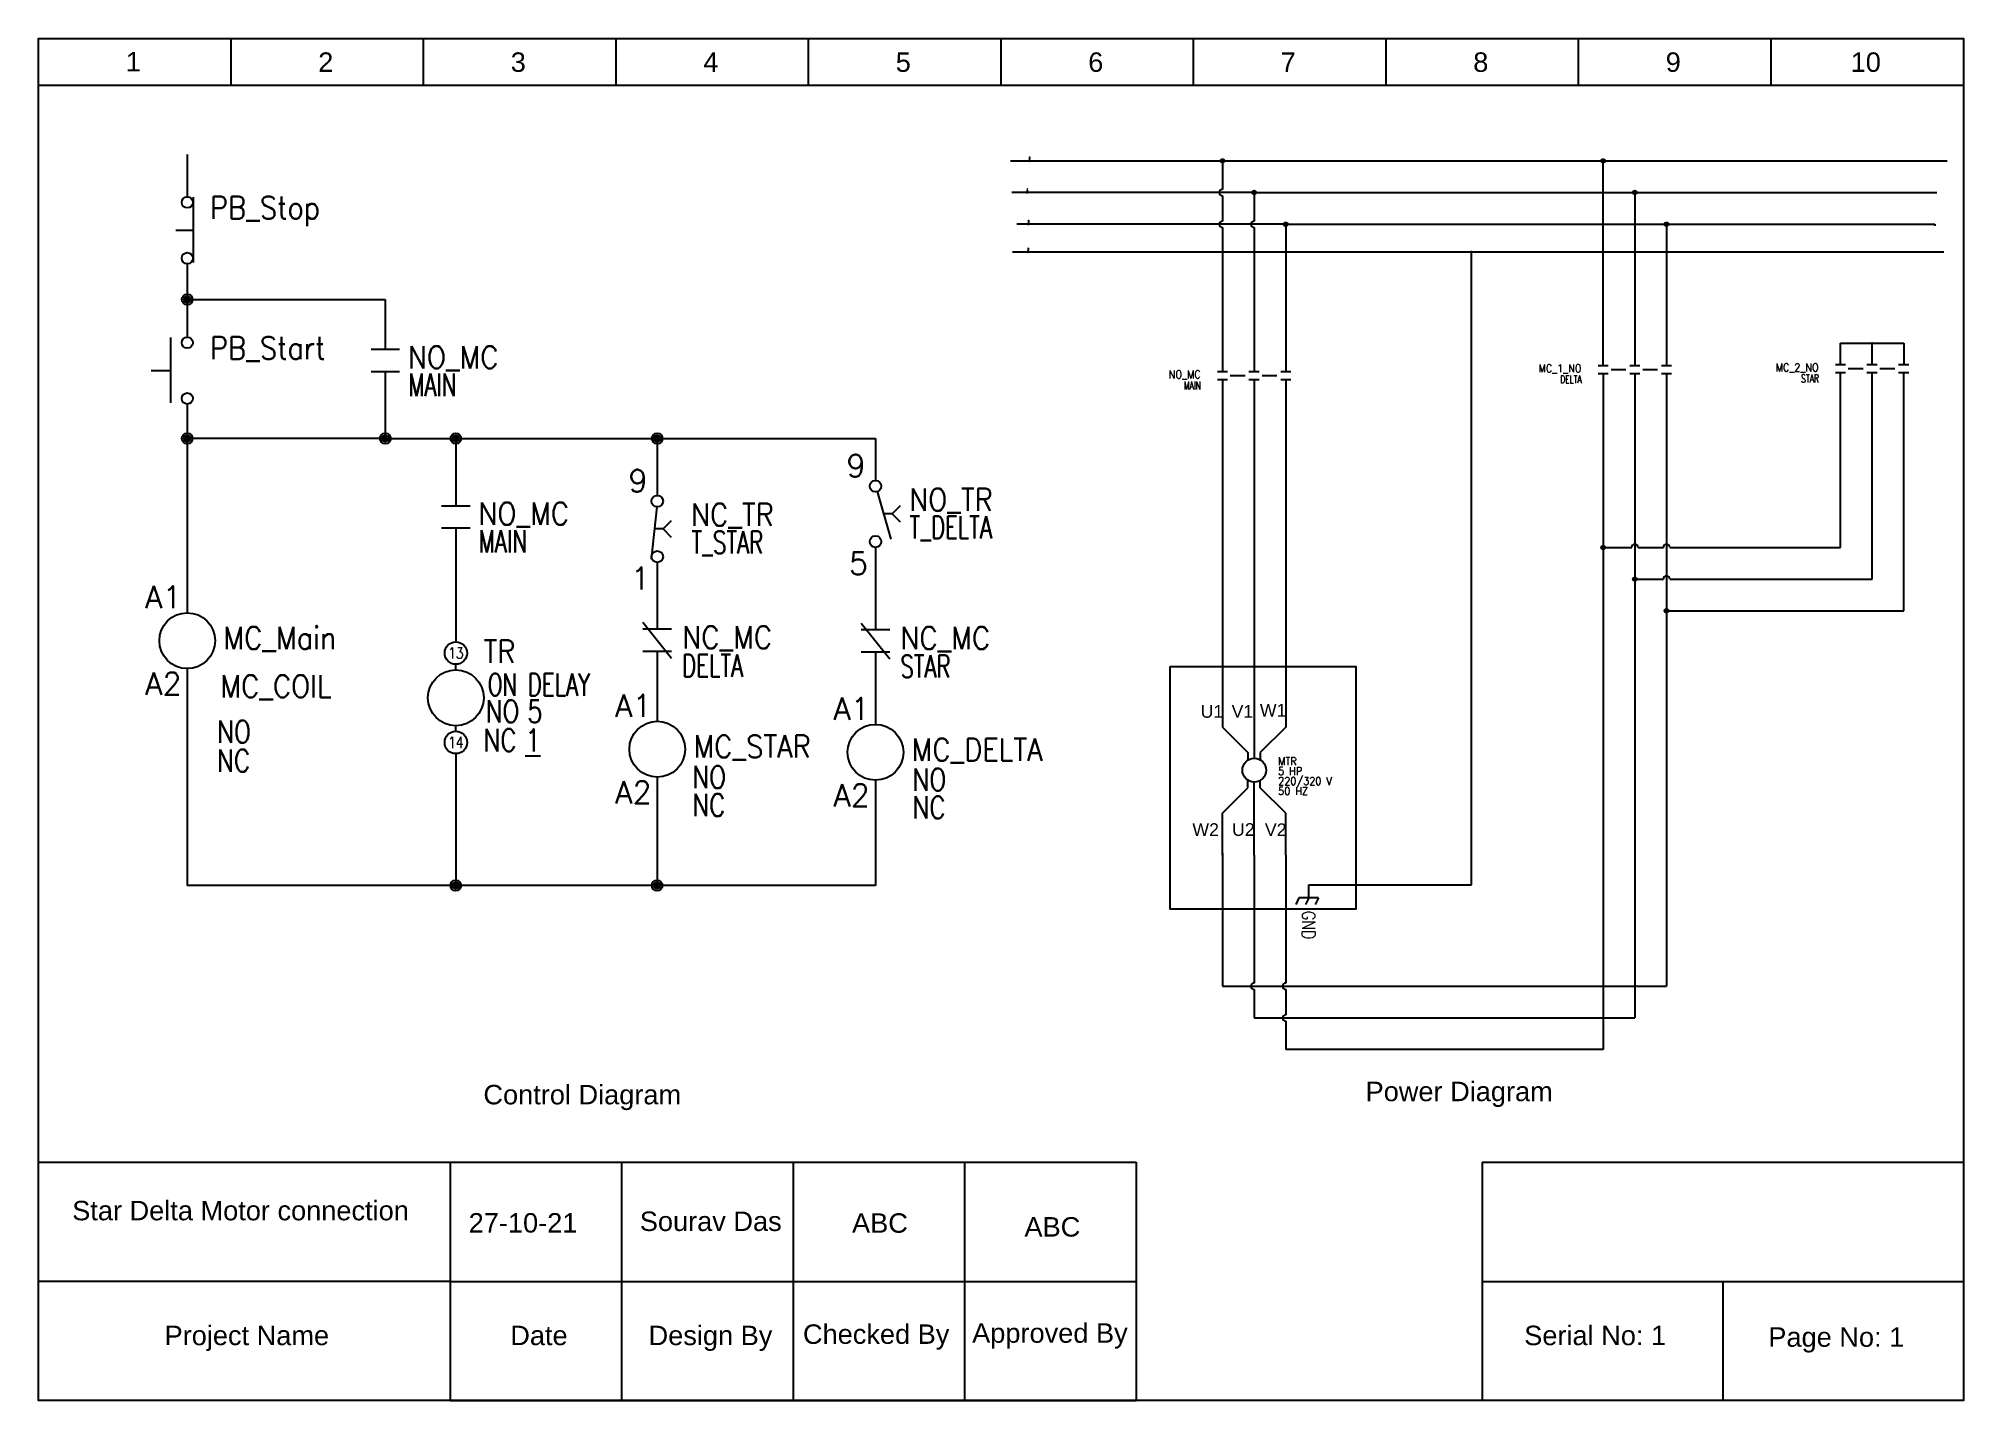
# Model space of a CAD drawing. Header units: inches. Extents: x 0 to 297, y 0 to 210.
import ezdxf
from ezdxf.enums import TextEntityAlignment as Align

# ---------------------------------------------------------------- set-up
doc = ezdxf.new("R2010")
doc.units = ezdxf.units.IN
doc.header["$MEASUREMENT"] = 0
for name, color, linetype in [('DESC', 150, 'Continuous'), ('DESCCHILD', 20, 'Continuous'), ('LINK', 9, 'Continuous'), ('MISC', 7, 'Continuous'), ('SYMS', 7, 'Continuous'), ('TAGFIXED', 7, 'Continuous'), ('TAGS', 150, 'Continuous'), ('TERMS', 123, 'Continuous'), ('WIREFIXED', 7, 'Continuous'), ('WIRES', 7, 'Continuous'), ('XREF', 7, 'Continuous'), ('XREFCHILD', 134, 'Continuous')]:
    doc.layers.add(name, color=color, linetype=linetype)
doc.styles.get("Standard").update_dxf_attribs({"font": 'arial.ttf'})
doc.styles.add('WD', font='romans.shx')

# ---------------------------------------------------------------- blocks, each defined once
blk = doc.blocks.new('WDDOT')
for radius in [0.03, 0.0187, 0.00929]:
    blk.add_circle((0, 0), radius)
blk = doc.blocks.new('VMS21')
for p, q in [((-0.08, 0.062), (0.08, 0.062)), ((-0.08, -0.062), (0.08, -0.062))]:
    blk.add_line(p, q)
at = {"style": 'WD'}
for tag, width, p in [('INST', 0.7, (-0.344, 0.312)), ('TAG2', 0.9, (-0.342, -0.045)), ('LOC', 0.7, (-0.344, 0.125)), ('DESC1', 0.7, (-0.34, -0.406)), ('XREF', 0.7, (-0.34, -0.219)), ('DESC2', 0.7, (-0.34, -0.594)), ('DESC3', 0.7, (-0.34, -0.781))]:
    blk.add_attdef(tag, text='', height=0.125, dxfattribs=dict(at, width=width)).set_placement(p, align=Align.RIGHT)
at = {"style": 'WD', "width": 0.9, "flags": 8}
blk.add_attdef('TERM01', text='', height=0.125, dxfattribs=at).set_placement((-0.031, 0.125), align=Align.RIGHT)
at = {"style": 'WD'}
for tag, p, height, flags in [('FAMILY', (-0.181, 0.003), 0.01, 9), ('X2TERM01', (0, 0.062), 0.0125, 1), ('CONTACT', (-0.181, -0.014), 0.01, 1), ('X8TERM02', (0, -0.062), 0.0125, 1)]:
    blk.add_attdef(tag, p, '', height=height, dxfattribs=dict(at, flags=flags))
for tag, p in [('X4LINK', (-0.141, 0)), ('X1LINK', (0.125, 0))]:
    blk.add_attdef(tag, p, '', height=0.01, dxfattribs=at)
at = {"style": 'WD', "width": 0.9, "flags": 8}
blk.add_attdef('TERM02', text='', height=0.125, dxfattribs=at).set_placement((-0.031, -0.125), align=Align.TOP_RIGHT)
blk = doc.blocks.new('HMO13')
blk.add_circle((0, 0), 0.188)
at = {"style": 'WD'}
for tag, p, width in [('INST', (0.381, 0.403), 0.7), ('LOC', (0.381, 0.234), 0.7), ('TAG1', (0.375, 0.077), 0.9), ('DESC1', (0.376, -0.079), 0.9), ('DESC2', (0.376, -0.235), 0.9), ('DESC3', (0.376, -0.391), 0.9), ('RATING3', (0.375, -0.548), 0.8), ('RATING4', (0.375, -0.704), 0.8), ('WDTAGALT', (0.375, -0.875), 0.7)]:
    blk.add_attdef(tag, p, '', height=0.125, dxfattribs=dict(at, width=width))
at = {"style": 'WD', "width": 0.8}
blk.add_attdef('RATING1', text='', height=0.1, dxfattribs=at).set_placement((0, 0), align=Align.CENTER)
at = {"style": 'WD', "flags": 1}
for tag, p in [('X4TERM02', (-0.188, 0)), ('X0TERM01', (-0.094, 0.162)), ('X0TERM03', (-0.094, -0.162)), ('X0TERM04', (0.133, -0.133))]:
    blk.add_attdef(tag, p, '', height=0.0125, dxfattribs=at)
at = {"linetype": 'Continuous', "style": 'WD', "flags": 9}
blk.add_attdef('ASSYCODE', text='', height=0.01, dxfattribs=at).set_placement((0, 0.125), align=Align.CENTER)
at = {"style": 'WD', "flags": 9}
blk.add_attdef('FAMILY', text='', height=0.01, dxfattribs=at).set_placement((-0.005, 0.17), align=Align.CENTER)
at = {"linetype": 'Continuous', "style": 'WD', "flags": 1}
for tag, p in [('MFG', (0, 0.14)), ('CAT', (0, 0.159))]:
    blk.add_attdef(tag, text='', height=0.01, dxfattribs=at).set_placement(p, align=Align.MIDDLE)
at = {"style": 'WD', "width": 0.8}
blk.add_attdef('RATING2', text='', height=0.1, dxfattribs=at).set_placement((0, -0.031), align=Align.TOP_CENTER)
blk = doc.blocks.new('3 Phase_6 Wire_Motor')
for p, q in [((1.44, -1.137), (1.44, -1.629)), ((1.44, -2.498), (1.44, -2.004))]:
    blk.add_line(p, q)
at = {"layer": 'WIRES'}
for p, q in [((0.94, -0.476), (0.94, -1.139)), ((1.44, -0.476), (1.44, -1.139)), ((1.94, -0.476), (1.94, -1.139)), ((0.94, -1.139), (1.341, -1.54)), ((1.94, -1.139), (1.539, -1.54)), ((1.341, -1.54), (1.341, -1.659)), ((1.539, -1.54), (1.539, -1.655)), ((0.94, -2.496), (1.341, -2.095)), ((1.341, -2.095), (1.341, -1.973)), ((1.539, -2.095), (1.539, -1.978)), ((1.94, -2.496), (1.539, -2.095)), ((0.94, -3.159), (0.94, -2.496)), ((1.44, -3.159), (1.44, -2.496)), ((1.94, -3.159), (1.94, -2.496))]:
    blk.add_line(p, q, dxfattribs=at)
at = {"layer": 'SYMS'}
ref = blk.add_blockref('HMO13', (1.444, -1.816), dxfattribs=at)
ref.add_attrib('DESC3', '50 HZ', (1.82, -2.208), dxfattribs={"layer": 'DESC', "height": 0.125, "style": 'WD', "width": 0.9})
ref.add_attrib('DESC1', '5 HP', (1.82, -1.895), dxfattribs={"layer": 'DESC', "height": 0.125, "style": 'WD', "width": 0.9})
ref.add_attrib('DESC2', '220/320 V', (1.82, -2.051), dxfattribs={"layer": 'DESC', "height": 0.125, "style": 'WD', "width": 0.9})
ref.add_attrib('TAG1', 'MTR', (1.819, -1.739), dxfattribs={"layer": 'TAGS', "height": 0.125, "style": 'WD', "width": 0.9})
at = {"char_height": 0.2, "attachment_point": 1}
for s, insert in [('{\\C1;U1}', (0.596, -0.789)), ('{\\C1;V1}', (1.085, -0.788)), ('{\\C1;W1}', (1.532, -0.771)), ('{\\C1;W2}', (0.466, -2.655)), ('{\\C1;U2}', (1.092, -2.654)), ('{\\C1;V2}', (1.611, -2.657))]:
    blk.add_mtext_dynamic_manual_height_columns(s, width=0.40427, gutter_width=1, heights=[0], dxfattribs=dict(at, insert=insert))
blk = doc.blocks.new('HGND1')
for p, q in [((0.125, 0), (0, 0)), ((0.125, 0.09375), (0.125, -0.09375)), ((0.125, 0.09375), (0.1875, 0.0625)), ((0.125, 0), (0.1875, -0.03125)), ((0.125, -0.09375), (0.1875, -0.125))]:
    blk.add_line(p, q)
at = {"style": 'WD', "width": 0.8}
for tag, p in [('INST', (0.25, 0.3125)), ('LOC', (0.25, 0.15625)), ('TAG1', (0.25, 0)), ('DESC1', (0.25, -0.15625)), ('DESC2', (0.25, -0.3125))]:
    blk.add_attdef(tag, text='', height=0.125, dxfattribs=at).set_placement(p, align=Align.MIDDLE_LEFT)
at = {"style": 'WD', "flags": 1}
for tag in ['ASSYCODE', 'X4TERM01', 'CAT', 'FAMILY', 'MFG']:
    blk.add_attdef(tag, (0, 0), '', height=0.01, dxfattribs=at)
blk = doc.blocks.new('WD_WNH')
at = {"linetype": 'Continuous', "style": 'WD', "width": 0.8}
blk.add_attdef('WIRENO', text='', height=0.125, dxfattribs=at).set_placement((0, 0.06), align=Align.CENTER)
at = {"style": 'WD', "flags": 1}
for tag, p in [('W02USER', (0, 0.07)), ('W01USER', (0, 0.08)), ('W03USER', (0, 0.06)), ('W04USER', (0, 0.05)), ('W05USER', (0, 0.05)), ('W07USER', (0, 0.03)), ('W06USER', (0, 0.04)), ('W08USER', (0, 0.02)), ('W09USER', (0, 0.02)), ('W10USER', (0, 0.01))]:
    blk.add_attdef(tag, text='', height=0.005, dxfattribs=at).set_placement(p, align=Align.CENTER)
blk = doc.blocks.new('VPB12')
for p, q in [((0.033, 0.185), (0.033, -0.18)), ((-0.064, 0), (0.033, 0))]:
    blk.add_line(p, q)
for centre in [(0, 0.156), (0, -0.156)]:
    blk.add_circle(centre, 0.0312)
at = {"style": 'WD'}
for tag, p, width in [('INST', (0.127, 0.39), 0.7), ('LOC', (0.127, 0.221), 0.7), ('TAG1', (0.127, 0.064), 0.9), ('XREF', (0.129, -0.09), 0.7), ('DESC1', (0.129, -0.242), 0.7), ('DESC2', (0.129, -0.398), 0.7)]:
    blk.add_attdef(tag, p, '', height=0.125, dxfattribs=dict(at, width=width))
at = {"linetype": 'Continuous', "style": 'WD'}
for tag, height, flags, p in [('TERM01', 0.125, 8, (-0.055, 0.222)), ('MFG', 0.01, 9, (0.014, -0.088)), ('CAT', 0.01, 9, (0.014, -0.073))]:
    blk.add_attdef(tag, text='', height=height, dxfattribs=dict(at, flags=flags)).set_placement(p, align=Align.RIGHT)
at = {"color": 7, "style": 'WD', "flags": 1}
for tag, p in [('X2TERM01', (0, 0.188)), ('X8TERM02', (0, -0.188))]:
    blk.add_attdef(tag, p, '', height=0.0125, dxfattribs=at)
at = {"color": 7, "style": 'WD'}
for tag, p in [('X4LINK', (-0.125, 0)), ('X1LINK', (0.125, 0))]:
    blk.add_attdef(tag, p, '', height=0.01, dxfattribs=at)
at = {"style": 'WD'}
for tag, flags, p in [('CONTACT', 1, (0.014, -0.053)), ('FAMILY', 9, (0.014, -0.036))]:
    blk.add_attdef(tag, text='', height=0.01, dxfattribs=dict(at, flags=flags)).set_placement(p, align=Align.RIGHT)
at = {"linetype": 'Continuous', "style": 'WD', "flags": 9}
blk.add_attdef('ASSYCODE', text='', height=0.01, dxfattribs=at).set_placement((-0.001, -0.105), align=Align.CENTER)
at = {"linetype": 'Continuous', "style": 'WD', "flags": 8}
blk.add_attdef('TERM02', text='', height=0.125, dxfattribs=at).set_placement((-0.041, -0.229), align=Align.TOP_RIGHT)
blk = doc.blocks.new('VPB11')
for p, q in [((-0.094, 0.185), (-0.094, -0.18)), ((-0.202, 0), (-0.094, 0))]:
    blk.add_line(p, q)
for centre in [(0, 0.156), (0, -0.156)]:
    blk.add_circle(centre, 0.0312)
at = {"style": 'WD'}
for tag, p, width in [('INST', (0.127, 0.39), 0.7), ('LOC', (0.127, 0.221), 0.7), ('TAG1', (0.127, 0.064), 0.9), ('XREF', (0.129, -0.09), 0.7), ('DESC1', (0.129, -0.242), 0.7), ('DESC2', (0.129, -0.398), 0.7)]:
    blk.add_attdef(tag, p, '', height=0.125, dxfattribs=dict(at, width=width))
at = {"linetype": 'Continuous', "style": 'WD'}
for tag, height, flags, p in [('TERM01', 0.125, 8, (-0.055, 0.222)), ('MFG', 0.01, 9, (-0.142, -0.088)), ('CAT', 0.01, 9, (-0.142, -0.073))]:
    blk.add_attdef(tag, text='', height=height, dxfattribs=dict(at, flags=flags)).set_placement(p, align=Align.RIGHT)
at = {"color": 7, "style": 'WD', "flags": 1}
for tag, p in [('X2TERM01', (0, 0.188)), ('X8TERM02', (0, -0.188))]:
    blk.add_attdef(tag, p, '', height=0.0125, dxfattribs=at)
at = {"color": 7, "style": 'WD'}
for tag, p in [('X4LINK', (-0.266, 0)), ('X1LINK', (0, 0))]:
    blk.add_attdef(tag, p, '', height=0.01, dxfattribs=at)
at = {"style": 'WD'}
for tag, flags, p in [('CONTACT', 1, (-0.142, -0.053)), ('FAMILY', 9, (-0.142, -0.036))]:
    blk.add_attdef(tag, text='', height=0.01, dxfattribs=dict(at, flags=flags)).set_placement(p, align=Align.RIGHT)
at = {"linetype": 'Continuous', "style": 'WD', "flags": 9}
blk.add_attdef('ASSYCODE', text='', height=0.01, dxfattribs=at).set_placement((-0.155, -0.106), align=Align.CENTER)
at = {"linetype": 'Continuous', "style": 'WD', "flags": 8}
blk.add_attdef('TERM02', text='', height=0.125, dxfattribs=at).set_placement((-0.041, -0.229), align=Align.TOP_RIGHT)
blk = doc.blocks.new('VCR21')
at = {"linetype": 'Continuous'}
for p, q in [((-0.08, 0.062), (0.08, 0.062)), ((-0.08, -0.062), (0.08, -0.062))]:
    blk.add_line(p, q, dxfattribs=at)
at = {"style": 'WD'}
for tag, p, width in [('INST', (0.125, 0.266), 0.7), ('LOC', (0.125, 0.109), 0.7), ('TAG2', (0.127, -0.045), 0.9), ('XREF', (0.129, -0.199), 0.7), ('DESC1', (0.129, -0.351), 0.7), ('DESC2', (0.129, -0.499), 0.7), ('DESC3', (0.129, -0.646), 0.7)]:
    blk.add_attdef(tag, p, '', height=0.125, dxfattribs=dict(at, width=width))
at = {"linetype": 'Continuous', "style": 'WD', "width": 0.9, "flags": 8}
blk.add_attdef('TERM01', text='', height=0.125, dxfattribs=at).set_placement((-0.031, 0.125), align=Align.RIGHT)
at = {"style": 'WD'}
for tag, p, flags in [('FAMILY', (-0.181, 0.003), 9), ('CONTACT', (-0.181, -0.014), 1)]:
    blk.add_attdef(tag, p, '', height=0.01, dxfattribs=dict(at, flags=flags))
at = {"color": 7, "style": 'WD'}
for tag, p in [('X4LINK', (-0.141, 0)), ('X1LINK', (0.125, 0))]:
    blk.add_attdef(tag, p, '', height=0.01, dxfattribs=at)
at = {"color": 7, "style": 'WD', "flags": 1}
for tag, p in [('X2TERM01', (0, 0.062)), ('X8TERM02', (0, -0.062))]:
    blk.add_attdef(tag, p, '', height=0.0125, dxfattribs=at)
at = {"linetype": 'Continuous', "style": 'WD', "width": 0.9, "flags": 8}
blk.add_attdef('TERM02', text='', height=0.125, dxfattribs=at).set_placement((-0.031, -0.125), align=Align.TOP_RIGHT)
blk = doc.blocks.new('VCR1')
blk.add_circle((0, 0), 0.156)
at = {"style": 'WD'}
for tag, p, width in [('INST', (0.203, 0.266), 0.7), ('LOC', (0.203, 0.109), 0.7), ('TAG1', (0.203, -0.047), 0.9), ('DESC1', (-0.256, -1.02), 0.9), ('DESC2', (-0.256, -1.176), 0.9), ('DESC3', (-0.256, -1.332), 0.9)]:
    blk.add_attdef(tag, p, '', height=0.125, dxfattribs=dict(at, width=width))
at = {"linetype": 'Continuous', "style": 'WD', "flags": 8}
blk.add_attdef('TERM01', text='', height=0.125, dxfattribs=at).set_placement((-0.031, 0.181), align=Align.RIGHT)
at = {"color": 7, "style": 'WD', "flags": 1}
for tag, p in [('X2TERM01', (0, 0.156)), ('X8TERM02', (0, -0.156))]:
    blk.add_attdef(tag, p, '', height=0.0125, dxfattribs=at)
at = {"style": 'WD', "flags": 9}
blk.add_attdef('FAMILY', text='', height=0.01, dxfattribs=at).set_placement((-0.219, -0.066), align=Align.CENTER)
at = {"linetype": 'Continuous', "style": 'WD', "flags": 9}
for tag, p in [('MFG', (-0.221, -0.099)), ('CAT', (-0.221, -0.084))]:
    blk.add_attdef(tag, text='', height=0.01, dxfattribs=at).set_placement(p, align=Align.MIDDLE)
at = {"linetype": 'Continuous', "style": 'WD', "flags": 8}
blk.add_attdef('TERM02', text='', height=0.125, dxfattribs=at).set_placement((-0.031, -0.178), align=Align.TOP_RIGHT)
at = {"linetype": 'Continuous', "style": 'WD', "flags": 9}
blk.add_attdef('ASSYCODE', text='', height=0.01, dxfattribs=at).set_placement((-0.223, -0.118), align=Align.CENTER)
at = {"style": 'WD', "width": 0.8, "flags": 8}
for tag, p in [('NO', (-0.256, -1.488)), ('XREFNO', (-0.023, -1.488)), ('NC', (-0.256, -1.645)), ('XREFNC', (-0.023, -1.645))]:
    blk.add_attdef(tag, p, '', height=0.125, dxfattribs=at)
blk = doc.blocks.new('VTD1NT')
for p, q in [((0, 0.156), (0, 0.188)), ((0, -0.188), (0, -0.156))]:
    blk.add_line(p, q)
for centre, radius in [((0, 0.25), 0.0625), ((0, 0), 0.156), ((0, -0.25), 0.0625)]:
    blk.add_circle(centre, radius)
at = {"color": 7, "style": 'WD', "flags": 1}
for tag, p in [('X2TERM01', (-0.002, 0.312)), ('X8TERM02', (0, -0.312))]:
    blk.add_attdef(tag, p, '', height=0.0125, dxfattribs=at)
at = {"style": 'WD'}
for tag, p, width in [('INST', (0.219, 0.279), 0.7), ('LOC', (0.219, 0.109), 0.7), ('TAG1', (0.2, -0.047), 0.9), ('RATING1', (0.219, -0.203), 0.7), ('RATING2', (0.219, -0.36), 0.7), ('DESC1', (-0.256, -1.02), 0.9), ('DESC2', (-0.256, -1.176), 0.9), ('DESC3', (-0.256, -1.332), 0.9)]:
    blk.add_attdef(tag, p, '', height=0.125, dxfattribs=dict(at, width=width))
at = {"linetype": 'Continuous', "style": 'WD', "width": 0.8, "flags": 8}
for tag, p in [('TERM01', (0, 0.25)), ('TERM02', (0, -0.25))]:
    blk.add_attdef(tag, text='', height=0.0625, dxfattribs=at).set_placement(p, align=Align.MIDDLE_CENTER)
at = {"style": 'WD', "flags": 9}
blk.add_attdef('FAMILY', text='', height=0.01, dxfattribs=at).set_placement((-0.219, -0.065), align=Align.CENTER)
at = {"linetype": 'Continuous', "style": 'WD', "flags": 9}
for tag, p in [('MFG', (-0.221, -0.098)), ('CAT', (-0.221, -0.083))]:
    blk.add_attdef(tag, text='', height=0.01, dxfattribs=at).set_placement(p, align=Align.MIDDLE)
blk.add_attdef('ASSYCODE', text='', height=0.01, dxfattribs=at).set_placement((-0.219, -0.125), align=Align.CENTER)
at = {"style": 'WD', "width": 0.8, "flags": 8}
for tag, p in [('NO', (-0.256, -1.488)), ('XREFNO', (-0.023, -1.488)), ('NC', (-0.256, -1.645)), ('XREFNC', (-0.023, -1.645))]:
    blk.add_attdef(tag, p, '', height=0.125, dxfattribs=at)
blk = doc.blocks.new('VTD22N')
at = {"linetype": 'Continuous'}
blk.add_line((-0.002, 0.123), (-0.035, -0.168), dxfattribs=at)
for p, q in [((0.032, 0), (-0.016, 0)), ((0.032, 0), (0.079, 0.047)), ((0.079, -0.047), (0.032, 0))]:
    blk.add_line(p, q)
for centre in [(0, 0.155), (0, -0.155)]:
    blk.add_circle(centre, 0.0322)
at = {"style": 'WD'}
for tag, p, width in [('INST', (0.188, 0.343), 0.7), ('LOC', (0.188, 0.174), 0.7), ('TAG2', (0.189, 0.018), 0.9), ('XREF', (0.191, -0.137), 0.7), ('DESC1', (0.191, -0.289), 0.7), ('DESC2', (0.191, -0.445), 0.7), ('DESC3', (0.191, -0.601), 0.7)]:
    blk.add_attdef(tag, p, '', height=0.125, dxfattribs=dict(at, width=width))
at = {"linetype": 'Continuous', "style": 'WD', "flags": 8}
blk.add_attdef('TERM01', text='', height=0.125, dxfattribs=at).set_placement((-0.055, 0.207), align=Align.RIGHT)
at = {"style": 'WD', "flags": 1}
for tag, p in [('X2TERM01', (0, 0.188)), ('X8TERM02', (0, -0.188))]:
    blk.add_attdef(tag, p, '', height=0.0125, dxfattribs=at)
at = {"style": 'WD'}
for tag, flags, p in [('CONTACT', 1, (-0.114, -0.114)), ('FAMILY', 9, (-0.114, -0.097))]:
    blk.add_attdef(tag, text='', height=0.01, dxfattribs=dict(at, flags=flags)).set_placement(p, align=Align.RIGHT)
at = {"linetype": 'Continuous', "style": 'WD', "flags": 8}
blk.add_attdef('TERM02', text='', height=0.125, dxfattribs=at).set_placement((-0.041, -0.213), align=Align.TOP_RIGHT)
blk = doc.blocks.new('VCR22')
at = {"linetype": 'Continuous'}
for p, q in [((-0.08, 0.1), (0.08, -0.1)), ((0.08, 0.062), (-0.08, 0.062)), ((0.08, -0.063), (-0.08, -0.063))]:
    blk.add_line(p, q, dxfattribs=at)
at = {"style": 'WD'}
for tag, p, width in [('INST', (0.141, 0.266), 0.7), ('LOC', (0.141, 0.109), 0.7), ('TAG2', (0.141, -0.047), 0.9), ('XREF', (0.139, -0.205), 0.7), ('DESC1', (0.139, -0.388), 0.7), ('DESC2', (0.139, -0.545), 0.7), ('DESC3', (0.139, -0.701), 0.7)]:
    blk.add_attdef(tag, p, '', height=0.125, dxfattribs=dict(at, width=width))
at = {"linetype": 'Continuous', "style": 'WD', "flags": 8}
blk.add_attdef('TERM01', text='', height=0.125, dxfattribs=at).set_placement((-0.039, 0.156), align=Align.RIGHT)
at = {"style": 'WD'}
for tag, p, flags in [('FAMILY', (-0.19, -0.001), 9), ('CONTACT', (-0.19, -0.022), 1)]:
    blk.add_attdef(tag, p, '', height=0.0125, dxfattribs=dict(at, flags=flags))
at = {"color": 7, "style": 'WD'}
for tag, p in [('X4LINK', (-0.176, 0)), ('X1LINK', (0.156, 0))]:
    blk.add_attdef(tag, p, '', height=0.0125, dxfattribs=at)
at = {"color": 7, "style": 'WD', "flags": 1}
for tag, p in [('X2TERM01', (0, 0.062)), ('X8TERM02', (0, -0.063))]:
    blk.add_attdef(tag, p, '', height=0.0125, dxfattribs=at)
at = {"linetype": 'Continuous', "style": 'WD', "flags": 8}
blk.add_attdef('TERM02', text='', height=0.125, dxfattribs=at).set_placement((-0.039, -0.156), align=Align.TOP_RIGHT)
blk = doc.blocks.new('VTD21N')
at = {"linetype": 'Continuous'}
blk.add_line((0.01, 0.125), (0.086, -0.141), dxfattribs=at)
for p, q in [((0.094, 0), (0.046, 0)), ((0.094, 0), (0.141, 0.047)), ((0.141, -0.047), (0.094, 0))]:
    blk.add_line(p, q)
for centre in [(0, 0.155), (0, -0.155)]:
    blk.add_circle(centre, 0.0322)
at = {"style": 'WD'}
for tag, p, width in [('INST', (0.188, 0.343), 0.7), ('LOC', (0.188, 0.174), 0.7), ('TAG2', (0.189, 0.018), 0.9), ('XREF', (0.191, -0.137), 0.7), ('DESC1', (0.191, -0.289), 0.7), ('DESC2', (0.191, -0.445), 0.7), ('DESC3', (0.191, -0.601), 0.7)]:
    blk.add_attdef(tag, p, '', height=0.125, dxfattribs=dict(at, width=width))
at = {"linetype": 'Continuous', "style": 'WD', "flags": 8}
blk.add_attdef('TERM01', text='', height=0.125, dxfattribs=at).set_placement((-0.055, 0.207), align=Align.RIGHT)
at = {"style": 'WD', "flags": 1}
for tag, p in [('X2TERM01', (0, 0.188)), ('X8TERM02', (0, -0.188))]:
    blk.add_attdef(tag, p, '', height=0.0125, dxfattribs=at)
at = {"style": 'WD'}
for tag, flags, p in [('CONTACT', 1, (-0.114, -0.114)), ('FAMILY', 9, (-0.114, -0.097))]:
    blk.add_attdef(tag, text='', height=0.01, dxfattribs=dict(at, flags=flags)).set_placement(p, align=Align.RIGHT)
at = {"linetype": 'Continuous', "style": 'WD', "flags": 8}
blk.add_attdef('TERM02', text='', height=0.125, dxfattribs=at).set_placement((-0.041, -0.213), align=Align.TOP_RIGHT)

msp = doc.modelspace()

# ---------------------------------------------------------------- linework, layer by layer
for p, q in [((29.7, 202.82), (29.7, 209.8)), ((59.4, 202.82), (59.4, 209.8)), ((89.1, 202.82), (89.1, 209.8)), ((118.8, 202.82), (118.8, 209.8)), ((148.5, 202.82), (148.5, 209.8)), ((178.2, 202.82), (178.2, 209.8)), ((207.9, 202.82), (207.9, 209.8)), ((237.6, 202.82), (237.6, 209.8)), ((267.3, 202.82), (267.3, 209.8)), ((0, 202.82), (297, 202.82)), ((0, 36.72), (169.35, 36.72)), ((63.51, 36.72), (63.51, 0)), ((89.97, 36.72), (89.97, 0)), ((116.43, 36.72), (116.43, 0)), ((142.89, 36.72), (142.89, 0)), ((169.35, 36.72), (169.35, 0)), ((222.75, 36.72), (222.75, 0)), ((222.75, 36.72), (297, 36.72)), ((63.51, 18.36), (0, 18.36)), ((63.51, 18.36), (169.35, 18.36)), ((222.75, 18.36), (297, 18.36)), ((259.88, 18.36), (259.88, 0)), ((63.51, 0), (169.35, 0))]:
    msp.add_line(p, q)
for points in [[(0, 0), (0, 210), (297, 210), (297, 0), (0, 0)], [(0, 210), (297, 210), (297, 0), (0, 0)]]:
    msp.add_lwpolyline(points, close=True)
at = {"color": 7}
msp.add_lwpolyline([(174.62, 113.19), (203.23, 113.19), (203.23, 75.73), (174.62, 75.73)], close=True, dxfattribs=at)
for p in [(29.7, 202.82), (59.4, 202.82), (89.1, 202.82), (118.8, 202.82), (148.5, 202.82), (178.2, 202.82), (207.9, 202.82), (237.6, 202.82), (267.3, 202.82), (89.97, 0), (116.43, 0), (142.89, 0)]:
    msp.add_point(p)
at = {"layer": 'LINK'}
for points in [[(183.88, 158.04), (186.17, 158.04)], [(188.77, 158.04), (191.05, 158.04)]]:
    msp.add_lwpolyline(points, dxfattribs=at)
at = {"layer": 'LINK', "color": 7, "true_color": 0xffffff}
for points in [[(242.63, 158.97), (244.92, 158.97)], [(247.51, 158.97), (249.8, 158.97)]]:
    msp.add_lwpolyline(points, dxfattribs=at)
at = {"layer": 'LINK', "color": 7}
for points in [[(279.23, 159.11), (281.52, 159.11)], [(284.11, 159.11), (286.4, 159.11)]]:
    msp.add_lwpolyline(points, dxfattribs=at)
at = {"layer": 'WIREFIXED', "color": 7}
for points in [[(152.9, 191.5), (152.87, 191.18), (152.84, 191.16), (152.84, 191.11), (152.86, 191.08), (152.89, 191.1), (152.89, 191.15), (152.88, 191.17)], [(152.53, 186.61), (152.52, 186.3), (152.49, 186.27), (152.49, 186.22), (152.51, 186.2), (152.54, 186.22), (152.54, 186.27), (152.53, 186.28)], [(152.73, 181.73), (152.7, 181.41), (152.68, 181.39), (152.67, 181.34), (152.7, 181.31), (152.72, 181.34), (152.73, 181.39), (152.72, 181.4)], [(152.67, 177.47), (152.64, 177.14), (152.61, 177.12), (152.61, 177.07), (152.63, 177.04), (152.66, 177.06), (152.67, 177.12), (152.65, 177.13)]]:
    msp.add_lwpolyline(points, dxfattribs=at)
at = {"layer": 'WIRES', "color": 7}
for p, q in [((22.95, 192.14), (22.95, 185.6)), ((241.41, 186.3), (241.41, 191.13)), ((187.54, 186.25), (150.15, 186.25)), ((187.54, 186.25), (292.89, 186.25)), ((241.41, 181.41), (241.41, 186.2)), ((246.29, 186.25), (246.29, 181.41)), ((192.43, 181.36), (150.94, 181.36)), ((192.43, 181.36), (192.43, 158.65)), ((192.43, 181.36), (251.2, 181.36)), ((241.41, 159.58), (241.41, 181.31)), ((246.29, 181.31), (246.29, 176.09)), ((251.18, 181.36), (251.18, 159.58)), ((251.18, 181.36), (292.57, 181.36)), ((251.2, 181.36), (251.2, 181.53)), ((292.57, 181.36), (292.57, 181.14)), ((182.66, 180.87), (182.66, 158.65)), ((187.54, 180.87), (187.54, 158.65)), ((246.29, 180.87), (246.29, 159.58)), ((22.95, 175.26), (22.95, 163.97)), ((150.25, 177.09), (182.58, 177.09)), ((182.74, 177.09), (187.46, 177.09)), ((187.63, 177.09), (192.35, 177.09)), ((192.51, 177.09), (226.29, 177.09)), ((221.09, 79.49), (221.09, 177.09)), ((226.29, 177.09), (241.33, 177.09)), ((241.49, 177.09), (246.21, 177.09)), ((246.38, 177.09), (251.09, 177.09)), ((251.26, 177.09), (293.98, 177.09)), ((22.95, 169.76), (53.51, 169.76)), ((53.51, 169.76), (53.51, 162.11)), ((278.01, 159.72), (278.01, 163.01)), ((278.01, 163.01), (287.77, 163.01)), ((282.89, 159.72), (282.89, 163.01)), ((287.77, 163.01), (287.77, 159.72)), ((53.51, 158.66), (53.51, 148.33)), ((241.41, 158.36), (241.41, 54.1)), ((246.29, 158.36), (246.29, 126.65)), ((251.18, 158.36), (251.18, 63.87)), ((278.01, 131.53), (278.01, 158.5)), ((282.89, 126.65), (282.89, 158.5)), ((287.77, 121.77), (287.77, 158.5)), ((22.95, 153.63), (22.95, 121.46)), ((53.51, 148.33), (22.95, 148.33)), ((53.51, 148.33), (129.13, 148.33)), ((64.39, 148.33), (64.39, 137.98)), ((95.47, 148.33), (95.47, 139.55)), ((129.13, 148.33), (129.13, 141.87)), ((64.39, 134.53), (64.39, 116.97)), ((129.13, 131.53), (129.13, 118.84)), ((241.41, 131.53), (245.81, 131.53)), ((246.78, 131.53), (250.69, 131.53)), ((251.67, 131.53), (278.01, 131.53)), ((95.47, 129.21), (95.47, 118.96)), ((246.29, 126.65), (250.69, 126.65)), ((246.29, 126.65), (246.29, 63.92)), ((251.67, 126.65), (282.89, 126.65)), ((251.18, 121.77), (287.77, 121.77)), ((95.47, 115.52), (95.47, 104.73)), ((129.13, 115.4), (129.13, 104.25)), ((22.95, 112.85), (22.95, 79.4)), ((64.39, 99.76), (64.39, 82.35)), ((95.47, 96.11), (95.47, 80.74)), ((129.13, 95.63), (129.13, 79.4)), ((182.66, 84.4), (182.66, 63.87)), ((187.54, 84.08), (187.54, 64.36)), ((192.43, 84.08), (192.43, 64.36)), ((64.37, 82.35), (64.37, 79.4)), ((95.44, 80.74), (95.44, 79.4)), ((129.13, 79.4), (22.95, 79.4)), ((195.98, 79.49), (221.09, 79.49)), ((182.66, 63.87), (241.36, 63.87)), ((187.54, 63.38), (187.54, 58.98)), ((192.43, 63.38), (192.43, 59.47)), ((241.46, 63.87), (246.45, 63.87)), ((246.29, 63.82), (246.29, 58.98)), ((246.55, 63.87), (251.18, 63.87)), ((187.54, 58.98), (241.36, 58.98)), ((192.43, 58.5), (192.43, 54.1)), ((241.46, 58.98), (246.29, 58.98)), ((241.41, 54.1), (192.43, 54.1))]:
    msp.add_line(p, q, dxfattribs=at)
at = {"layer": 'WIRES'}
for p, q in [((149.98, 191.13), (226.29, 191.13)), ((182.66, 191.13), (182.66, 186.73)), ((226.29, 191.13), (294.49, 191.13)), ((182.66, 185.76), (182.66, 181.85)), ((187.54, 186.25), (187.54, 181.85)), ((182.66, 157.43), (182.66, 110.29)), ((187.54, 157.43), (187.54, 110.29)), ((192.43, 157.43), (192.43, 110.29))]:
    msp.add_line(p, q, dxfattribs=at)
for centre in [(182.66, 186.25), (182.66, 181.36), (187.54, 181.36)]:
    msp.add_arc(centre, 0.488, 90, 270, dxfattribs=at)
at = {"layer": 'WIRES', "color": 7}
for centre, radius, start, end in [((241.41, 186.25), 0.05, 90, 270), ((241.41, 181.36), 0.05, 90, 270), ((246.29, 181.36), 0.05, 90, 270), ((182.66, 177.09), 0.0824, 0, 180), ((187.54, 177.09), 0.0824, 0, 180), ((192.43, 177.09), 0.0824, 0, 180), ((241.41, 177.09), 0.0824, 0, 180), ((246.29, 177.09), 0.0824, 0, 180), ((251.18, 177.09), 0.0824, 0, 180), ((246.29, 131.53), 0.488, 0, 180), ((251.18, 131.53), 0.488, 0, 180), ((251.18, 126.65), 0.488, 0, 180), ((187.54, 63.87), 0.488, 90, 270), ((192.43, 63.87), 0.488, 90, 270), ((241.41, 63.87), 0.05, 0, 180), ((246.29, 63.87), 0.05, 90, 270), ((246.5, 63.87), 0.05, 0, 180), ((192.43, 58.98), 0.488, 90, 270), ((241.41, 58.98), 0.05, 0, 180)]:
    msp.add_arc(centre, radius, start, end, dxfattribs=at)

# ---------------------------------------------------------------- block references
at = {"color": 242, "true_color": 0xcd2027, "xscale": 9.766374146079418, "yscale": 9.766374146079418, "zscale": 9.766374146079418}
msp.add_blockref('3 Phase_6 Wire_Motor', (173.48, 114.93), dxfattribs=at)
at = {"layer": 'SYMS', "xscale": 9.766374146079418, "yscale": 9.766374146079418, "zscale": 9.766374146079418}
for name, p in [('WDDOT', (182.66, 191.13)), ('WDDOT', (187.54, 186.25)), ('WDDOT', (192.43, 181.36)), ('VMS21', (187.54, 158.04)), ('VMS21', (192.43, 158.04))]:
    msp.add_blockref(name, p, dxfattribs=at)
at = {"layer": 'SYMS', "color": 7, "true_color": 0xffffff, "xscale": 9.766374146079418, "yscale": 9.766374146079418, "zscale": 9.766374146079418}
for name, p in [('WDDOT', (241.42, 191.12)), ('WDDOT', (246.29, 186.25)), ('WDDOT', (251.18, 181.36)), ('VMS21', (246.29, 158.97)), ('VMS21', (251.18, 158.97))]:
    msp.add_blockref(name, p, dxfattribs=at)
at = {"layer": 'SYMS', "color": 7}
ref = msp.add_blockref('VPB12', (22.95, 180.43), dxfattribs=dict(at, xscale=27.57761123706441, yscale=27.57761123706441, zscale=27.57761123706441))
ref.add_attrib('TAG1', 'PB_Stop', (26.45, 182.21), dxfattribs={"layer": 'TAGS', "height": 3.447, "style": 'WD', "width": 0.9})
msp.add_blockref('WDDOT', (251.2, 181.53), dxfattribs=at)
for name, p, xscale, yscale, zscale in [('WDDOT', (221.09, 177.09), 1.647554898314204, 1.647554898314204, 1.647554898314204), ('WDDOT', (22.95, 169.76), 27.57761123706441, 27.57761123706441, 27.57761123706441), ('WDDOT', (282.89, 163.01), 1.647554898314204, 1.647554898314204, 1.647554898314204), ('VMS21', (282.89, 159.11), 9.766374146079418, 9.766374146079418, 9.766374146079418), ('VMS21', (287.77, 159.11), 9.766374146079418, 9.766374146079418, 9.766374146079418), ('WDDOT', (22.95, 148.33), 27.57761123706441, 27.57761123706441, 27.57761123706441), ('WDDOT', (53.51, 148.33), 27.57761123706441, 27.57761123706441, 27.57761123706441), ('WDDOT', (64.39, 148.33), 27.57761123706441, 27.57761123706441, 27.57761123706441), ('WDDOT', (95.47, 148.33), 27.57761123706441, 27.57761123706441, 27.57761123706441), ('WDDOT', (241.41, 131.53), 9.766374146079418, 9.766374146079418, 9.766374146079418), ('WDDOT', (246.29, 126.65), 9.766374146079418, 9.766374146079418, 9.766374146079418), ('WDDOT', (251.18, 121.77), 9.766374146079418, 9.766374146079418, 9.766374146079418), ('WDDOT', (64.37, 79.4), 27.57761123706441, 27.57761123706441, 27.57761123706441), ('WDDOT', (95.44, 79.4), 27.57761123706441, 27.57761123706441, 27.57761123706441)]:
    msp.add_blockref(name, p, dxfattribs=dict(at, xscale=xscale, yscale=yscale, zscale=zscale))
ref = msp.add_blockref('VPB11', (22.95, 158.8), dxfattribs=dict(at, xscale=27.57761123706441, yscale=27.57761123706441, zscale=27.57761123706441))
ref.add_attrib('TAG1', 'PB_Start', (26.45, 160.57), dxfattribs={"layer": 'TAGS', "height": 3.447, "style": 'WD', "width": 0.9})
ref = msp.add_blockref('VCR21', (53.51, 160.38), dxfattribs=dict(at, xscale=27.57761123706441, yscale=27.57761123706441, zscale=27.57761123706441))
ref.add_attrib('XREF', 'MAIN', (57.06, 154.88), dxfattribs={"layer": 'XREFCHILD', "height": 3.447, "style": 'WD', "width": 0.7})
ref.add_attrib('TAG2', 'NO_MC', (57.01, 159.14), dxfattribs={"layer": 'TAGS', "height": 3.447, "style": 'WD', "width": 0.9})
at = {"layer": 'SYMS'}
ref = msp.add_blockref('VMS21', (182.66, 158.04), dxfattribs=dict(at, xscale=9.766374146079418, yscale=9.766374146079418, zscale=9.766374146079418))
ref.add_attrib('XREF', 'MAIN', dxfattribs={"layer": 'XREFCHILD', "height": 1.221, "style": 'WD', "width": 0.7}).set_placement((179.34, 155.9), align=Align.RIGHT)
ref.add_attrib('TAG2', 'NO_MC', dxfattribs={"layer": 'TAGS', "height": 1.221, "style": 'WD', "width": 0.9}).set_placement((179.32, 157.6), align=Align.RIGHT)
at = {"layer": 'SYMS', "color": 7, "true_color": 0xffffff}
ref = msp.add_blockref('VMS21', (241.41, 158.97), dxfattribs=dict(at, xscale=9.766374146079418, yscale=9.766374146079418, zscale=9.766374146079418))
ref.add_attrib('XREF', 'DELTA', dxfattribs={"layer": 'XREFCHILD', "height": 1.221, "style": 'WD', "width": 0.7}).set_placement((238.09, 156.84), align=Align.RIGHT)
ref.add_attrib('TAG2', 'MC_1_NO', dxfattribs={"layer": 'TAGS', "height": 1.221, "style": 'WD', "width": 0.9}).set_placement((238.07, 158.54), align=Align.RIGHT)
at = {"layer": 'SYMS', "color": 7}
ref = msp.add_blockref('VMS21', (278.01, 159.11), dxfattribs=dict(at, xscale=9.766374146079418, yscale=9.766374146079418, zscale=9.766374146079418))
ref.add_attrib('XREF', 'STAR', dxfattribs={"layer": 'XREFCHILD', "height": 1.221, "style": 'WD', "width": 0.7}).set_placement((274.69, 156.97), align=Align.RIGHT)
ref.add_attrib('TAG2', 'MC_2_NO', dxfattribs={"layer": 'TAGS', "height": 1.221, "style": 'WD', "width": 0.9}).set_placement((274.67, 158.67), align=Align.RIGHT)
ref = msp.add_blockref('VTD21N', (129.13, 136.7), dxfattribs=dict(at, xscale=27.57761123706441, yscale=27.57761123706441, zscale=27.57761123706441))
ref.add_attrib('TAG2', 'NO_TR', (134.35, 137.18), dxfattribs={"layer": 'TAGS', "height": 3.447, "style": 'WD', "width": 0.9})
ref.add_attrib('XREF', 'T_DELTA', (134.4, 132.92), dxfattribs={"layer": 'XREFCHILD', "height": 3.447, "style": 'WD', "width": 0.7})
ref.add_attrib('TERM02', '5', dxfattribs={"layer": 'TERMS', "linetype": 'Continuous', "height": 3.45, "style": 'WD', "flags": 8}).set_placement((128, 130.81), align=Align.TOP_RIGHT)
ref.add_attrib('TERM01', '9', dxfattribs={"layer": 'TERMS', "linetype": 'Continuous', "height": 3.45, "style": 'WD', "flags": 8}).set_placement((127.61, 142.4), align=Align.RIGHT)
ref = msp.add_blockref('VTD22N', (95.47, 134.38), dxfattribs=dict(at, xscale=27.57761123706441, yscale=27.57761123706441, zscale=27.57761123706441))
ref.add_attrib('TERM01', '9', dxfattribs={"layer": 'TERMS', "linetype": 'Continuous', "height": 3.45, "style": 'WD', "flags": 8}).set_placement((93.96, 140.08), align=Align.RIGHT)
ref.add_attrib('TERM02', '1', dxfattribs={"layer": 'TERMS', "linetype": 'Continuous', "height": 3.45, "style": 'WD', "flags": 8}).set_placement((94.35, 128.49), align=Align.TOP_RIGHT)
ref.add_attrib('XREF', 'T_STAR', (100.75, 130.6), dxfattribs={"layer": 'XREFCHILD', "height": 3.447, "style": 'WD', "width": 0.7})
ref.add_attrib('TAG2', 'NC_TR', (100.7, 134.86), dxfattribs={"layer": 'TAGS', "height": 3.447, "style": 'WD', "width": 0.9})
ref = msp.add_blockref('VCR21', (64.39, 136.26), dxfattribs=dict(at, xscale=27.57761123706441, yscale=27.57761123706441, zscale=27.57761123706441))
ref.add_attrib('XREF', 'MAIN', (67.94, 130.76), dxfattribs={"layer": 'XREFCHILD', "height": 3.447, "style": 'WD', "width": 0.7})
ref.add_attrib('TAG2', 'NO_MC', (67.89, 135.02), dxfattribs={"layer": 'TAGS', "height": 3.447, "style": 'WD', "width": 0.9})
ref = msp.add_blockref('VCR1', (22.95, 117.15), dxfattribs=dict(at, xscale=27.57761123706441, yscale=27.57761123706441, zscale=27.57761123706441))
ref.add_attrib('DESC1', 'MC_COIL', (28.08, 108.41), dxfattribs={"layer": 'DESC', "height": 3.447, "style": 'WD', "width": 0.9})
ref.add_attrib('NO', 'NO', (27.58, 101.39), dxfattribs={"layer": 'MISC', "height": 3.447, "style": 'WD', "width": 0.8, "flags": 8})
ref.add_attrib('NC', 'NC', (27.56, 96.93), dxfattribs={"layer": 'MISC', "height": 3.447, "style": 'WD', "width": 0.8, "flags": 8})
ref.add_attrib('TERM02', 'A2', dxfattribs={"layer": 'TERMS', "linetype": 'Continuous', "height": 3.447, "style": 'WD', "flags": 8}).set_placement((22.09, 112.24), align=Align.TOP_RIGHT)
ref.add_attrib('TERM01', 'A1', dxfattribs={"layer": 'TERMS', "linetype": 'Continuous', "height": 3.447, "style": 'WD', "flags": 8}).set_placement((22.09, 122.15), align=Align.RIGHT)
ref.add_attrib('TAG1F', 'MC_Main', (28.55, 115.86), dxfattribs={"layer": 'TAGFIXED', "height": 3.447, "style": 'WD', "width": 0.9})
ref = msp.add_blockref('VCR22', (95.47, 117.24), dxfattribs=dict(at, xscale=27.57761123706441, yscale=27.57761123706441, zscale=27.57761123706441))
ref.add_attrib('XREF', 'DELTA', (99.32, 111.59), dxfattribs={"layer": 'XREFCHILD', "height": 3.447, "style": 'WD', "width": 0.7})
ref.add_attrib('TAG2', 'NC_MC', (99.35, 115.95), dxfattribs={"layer": 'TAGS', "height": 3.447, "style": 'WD', "width": 0.9})
ref = msp.add_blockref('VCR22', (129.13, 117.12), dxfattribs=dict(at, xscale=27.57761123706441, yscale=27.57761123706441, zscale=27.57761123706441))
ref.add_attrib('XREF', 'STAR', (132.97, 111.47), dxfattribs={"layer": 'XREFCHILD', "height": 3.447, "style": 'WD', "width": 0.7})
ref.add_attrib('TAG2', 'NC_MC', (133, 115.83), dxfattribs={"layer": 'TAGS', "height": 3.447, "style": 'WD', "width": 0.9})
ref = msp.add_blockref('VTD1NT', (64.39, 108.35), dxfattribs=dict(at, xscale=27.57761123706441, yscale=27.57761123706441, zscale=27.57761123706441))
ref.add_attrib('RATING1', 'ON DELAY', (69.3, 108.67), dxfattribs={"layer": 'MISC', "height": 3.447, "style": 'WD', "width": 0.7})
ref.add_attrib('TAG1', 'TR', (68.67, 113.76), dxfattribs={"layer": 'TAGS', "height": 3.447, "style": 'WD', "width": 0.9})
ref.add_attrib('TERM01', '13', dxfattribs={"layer": 'TERMS', "linetype": 'Continuous', "height": 1.724, "style": 'WD', "width": 0.8, "flags": 8}).set_placement((64.39, 115.25), align=Align.MIDDLE_CENTER)
ref.add_attrib('TERM02', '14', dxfattribs={"layer": 'TERMS', "linetype": 'Continuous', "height": 1.724, "style": 'WD', "width": 0.8, "flags": 8}).set_placement((64.39, 101.46), align=Align.MIDDLE_CENTER)
ref.add_attrib('NC', 'NC', (68.67, 100.09), dxfattribs={"layer": 'MISC', "height": 3.447, "style": 'WD', "width": 0.8, "flags": 8})
ref.add_attrib('NO', 'NO', (68.99, 104.54), dxfattribs={"layer": 'MISC', "height": 3.447, "style": 'WD', "width": 0.8, "flags": 8})
ref.add_attrib('XREFNC', '%%u1%%u', (75.1, 100.09), dxfattribs={"layer": 'XREF', "height": 3.447, "style": 'WD', "width": 0.8, "flags": 8})
ref.add_attrib('XREFNO', '5', (75.41, 104.54), dxfattribs={"layer": 'XREF', "height": 3.45, "style": 'WD', "width": 0.8, "flags": 8})
ref = msp.add_blockref('VCR1', (95.47, 100.42), dxfattribs=dict(at, xscale=27.57761123706441, yscale=27.57761123706441, zscale=27.57761123706441))
ref.add_attrib('NO', 'NO', (100.88, 94.39), dxfattribs={"layer": 'MISC', "height": 3.447, "style": 'WD', "width": 0.8, "flags": 8})
ref.add_attrib('NC', 'NC', (100.88, 90.08), dxfattribs={"layer": 'MISC', "height": 3.447, "style": 'WD', "width": 0.8, "flags": 8})
ref.add_attrib('TERM02', 'A2', dxfattribs={"layer": 'TERMS', "linetype": 'Continuous', "height": 3.447, "style": 'WD', "flags": 8}).set_placement((94.61, 95.5), align=Align.TOP_RIGHT)
ref.add_attrib('TERM01', 'A1', dxfattribs={"layer": 'TERMS', "linetype": 'Continuous', "height": 3.447, "style": 'WD', "flags": 8}).set_placement((94.61, 105.41), align=Align.RIGHT)
ref.add_attrib('TAG1', 'MC_STAR', (101.08, 99.12), dxfattribs={"layer": 'TAGS', "height": 3.447, "style": 'WD', "width": 0.9})
ref = msp.add_blockref('VCR1', (129.13, 99.94), dxfattribs=dict(at, xscale=27.57761123706441, yscale=27.57761123706441, zscale=27.57761123706441))
ref.add_attrib('NO', 'NO', (134.86, 94.02), dxfattribs={"layer": 'MISC', "height": 3.447, "style": 'WD', "width": 0.8, "flags": 8})
ref.add_attrib('NC', 'NC', (134.86, 89.71), dxfattribs={"layer": 'MISC', "height": 3.447, "style": 'WD', "width": 0.8, "flags": 8})
ref.add_attrib('TERM02', 'A2', dxfattribs={"layer": 'TERMS', "linetype": 'Continuous', "height": 3.447, "style": 'WD', "flags": 8}).set_placement((128.26, 95.02), align=Align.TOP_RIGHT)
ref.add_attrib('TERM01', 'A1', dxfattribs={"layer": 'TERMS', "linetype": 'Continuous', "height": 3.447, "style": 'WD', "flags": 8}).set_placement((128.26, 104.94), align=Align.RIGHT)
ref.add_attrib('TAG1', 'MC_DELTA', (134.73, 98.64), dxfattribs={"layer": 'TAGS', "height": 3.447, "style": 'WD', "width": 0.9})
at = {"layer": 'SYMS'}
ref = msp.add_blockref('HGND1', (195.98, 79.49), dxfattribs=dict(at, xscale=16.06681822090374, yscale=16.06681822090374, zscale=16.06681822090374, rotation=270))
ref.add_attrib('TAG1', 'GND', dxfattribs={"layer": 'TAGS', "height": 2.008, "rotation": 270, "style": 'WD', "width": 0.8}).set_placement((195.98, 75.48), align=Align.MIDDLE_LEFT)
at = {"layer": 'WIREFIXED', "color": 7}
ref = msp.add_blockref('WD_WNH', (152.86, 191.13), dxfattribs=dict(at, xscale=1.647554898314204, yscale=1.647554898314204, zscale=1.647554898314204))
ref.add_attrib('WIRENOF', 'R', dxfattribs={"linetype": 'Continuous', "height": 0.206, "style": 'WD', "width": 0.8}).set_placement((152.89, 191.56), align=Align.CENTER)
ref = msp.add_blockref('WD_WNH', (152.51, 186.25), dxfattribs=dict(at, xscale=1.647554898314204, yscale=1.647554898314204, zscale=1.647554898314204))
ref.add_attrib('WIRENOF', 'Y', dxfattribs={"linetype": 'Continuous', "height": 0.206, "style": 'WD', "width": 0.8}).set_placement((152.54, 186.68), align=Align.CENTER)
ref = msp.add_blockref('WD_WNH', (152.7, 181.36), dxfattribs=dict(at, xscale=1.647554898314204, yscale=1.647554898314204, zscale=1.647554898314204))
ref.add_attrib('WIRENOF', 'B', dxfattribs={"linetype": 'Continuous', "height": 0.206, "style": 'WD', "width": 0.8}).set_placement((152.73, 181.79), align=Align.CENTER)
ref = msp.add_blockref('WD_WNH', (152.64, 177.09), dxfattribs=dict(at, xscale=1.647554898314204, yscale=1.647554898314204, zscale=1.647554898314204))
ref.add_attrib('WIRENOF', 'N', dxfattribs={"linetype": 'Continuous', "height": 0.206, "style": 'WD', "width": 0.8}).set_placement((152.67, 177.52), align=Align.CENTER)

# ---------------------------------------------------------------- texts
at = {"layer": 'DESCCHILD', "char_height": 3, "attachment_point": 1}
for s, width, heights, insert in [('\\pxqc;1', 20.9496, [0], (4.15, 207.93)), ('\\pxqc;2', 20.9496, [0], (33.85, 207.86)), ('\\pxqc;3', 20.9496, [0], (63.55, 207.86)), ('\\pxqc;6', 20.9496, [0], (152.65, 207.86)), ('\\pxqc;8', 20.9496, [0], (212.05, 207.86)), ('\\pxqc;9', 20.9496, [0], (241.75, 207.86)), ('\\pxqc;10', 20.9496, [0], (271.45, 207.86)), ('\\pxqc;4', 20.9496, [0], (93.25, 207.86)), ('\\pxqc;5', 20.9496, [0], (122.95, 207.86)), ('\\pxqc;7', 20.9496, [0], (182.35, 207.86)), ('Control Diagram', 31.2767, [3.88], (68.64, 48.66)), ('Power Diagram', 31.2767, [0], (204.75, 49.15)), ('Star Delta Motor connection  ', 54.4086, [0], (5.2, 30.78)), ('27-10-21', 20.9496, [0], (66.37, 28.89)), ('Sourav Das', 22.8085, [0], (92.77, 29.13)), ('\\pxqc;ABC', 20.9496, [0], (119.35, 28.86)), ('\\pxqc;ABC', 20.9496, [0], (145.95, 28.27)), ('\\pxqc;Checked By', 24.3612, [0], (117.06, 11.73)), ('\\pxqc;Approved By', 25.2728, [0], (143.41, 11.9)), ('Project Name', 31.2767, [0], (19.45, 11.53)), ('\\pxqc;Date', 20.9496, [0], (66.74, 11.53)), ('\\pxqc;Design By', 20.9496, [0], (93.2, 11.53)), ('\\pxqc;Serial No: 1', 28.3608, [0], (225.99, 11.53)), ('Page No: 1', 22.4936, [0], (266.89, 11.28))]:
    msp.add_mtext_dynamic_manual_height_columns(s, width=width, gutter_width=1, heights=heights, dxfattribs=dict(at, insert=insert))

doc.saveas('drawing.dxf')
